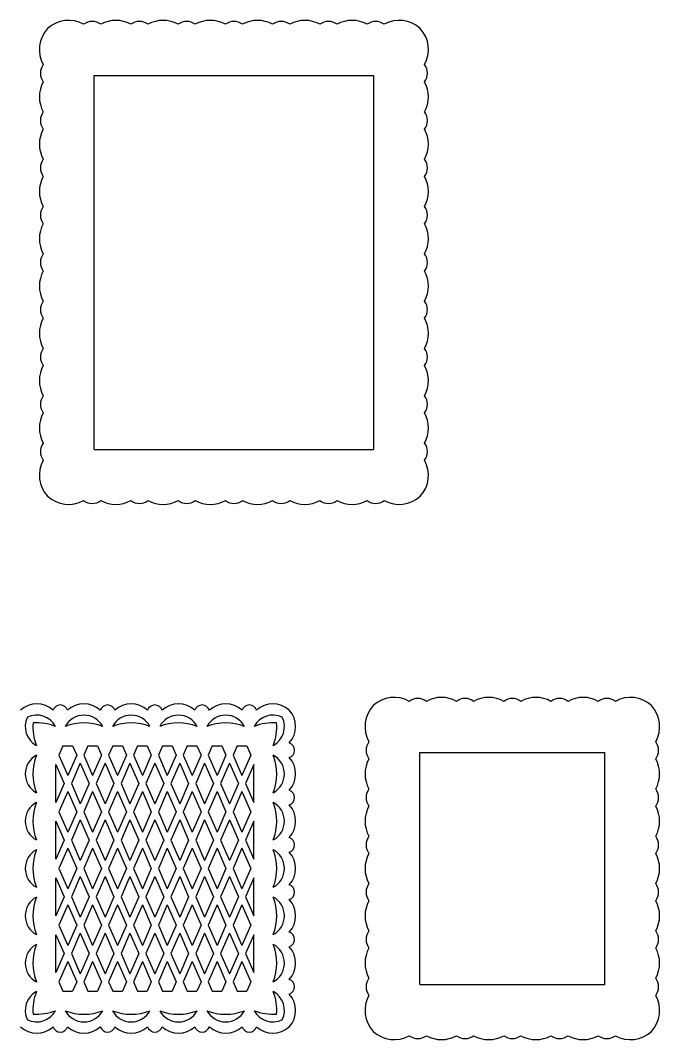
# Model space of a CAD drawing. Extents: x -1023 to -381, y -80 to 233.
# Drawn here: x -577.3 to -380.8, y -80 to 233 of the extents above; entities that cross this region are included whole.
import ezdxf

# ---------------------------------------------------------------- set-up
doc = ezdxf.new("R2010")
doc.units = 0
doc.layers.get('0').update_dxf_attribs({"linetype": 'CONTINUOUS'})

msp = doc.modelspace()

# ---------------------------------------------------------------- linework, layer by layer
for p, q in [((-554.538236, 216.116219), (-468.698609, 216.116219)), ((-554.538236, 101.229572), (-554.538236, 216.116219)), ((-468.698609, 216.116219), (-468.698609, 101.229572)), ((-554.538236, 101.229572), (-468.698609, 101.229572)), ((-564.175, 10.20938), (-565.422733, 7.368274)), ((-564.175, 10.20938), (-561.209532, 10.20938)), ((-561.209532, 10.20938), (-559.9618, 7.368274)), ((-556.529694, 10.20938), (-557.777427, 7.368274)), ((-556.529694, 10.20938), (-553.564226, 10.20938)), ((-553.564226, 10.20938), (-552.316494, 7.368274)), ((-548.884388, 10.20938), (-550.13212, 7.368274)), ((-548.884388, 10.20938), (-545.91892, 10.20938)), ((-545.91892, 10.20938), (-544.671187, 7.368274)), ((-541.239082, 10.20938), (-542.486814, 7.368274)), ((-541.239082, 10.20938), (-538.273614, 10.20938)), ((-538.273614, 10.20938), (-537.025881, 7.368274)), ((-533.593775, 10.20938), (-534.841508, 7.368274)), ((-533.593775, 10.20938), (-530.628307, 10.20938)), ((-530.628307, 10.20938), (-529.380575, 7.368274)), ((-525.948469, 10.20938), (-527.196202, 7.368274)), ((-525.948469, 10.20938), (-522.983001, 10.20938)), ((-522.983001, 10.20938), (-521.735269, 7.368274)), ((-518.303163, 10.20938), (-519.550895, 7.368274)), ((-518.303163, 10.20938), (-515.337695, 10.20938)), ((-515.337695, 10.20938), (-514.089962, 7.368274)), ((-510.657857, 10.20938), (-511.905589, 7.368274)), ((-510.657857, 10.20938), (-507.692389, 10.20938)), ((-507.692389, 10.20938), (-506.444656, 7.368274)), ((-565.422733, 7.368274), (-562.692266, 1.150961)), ((-559.9618, 7.368274), (-562.692266, 1.150961)), ((-557.777427, 7.368274), (-555.04696, 1.150961)), ((-552.316494, 7.368274), (-555.04696, 1.150961)), ((-550.13212, 7.368274), (-547.401654, 1.150961)), ((-544.671187, 7.368274), (-547.401654, 1.150961)), ((-542.486814, 7.368274), (-539.756348, 1.150961)), ((-537.025881, 7.368274), (-539.756348, 1.150961)), ((-534.841508, 7.368274), (-532.111041, 1.150961)), ((-529.380575, 7.368274), (-532.111041, 1.150961)), ((-527.196202, 7.368274), (-524.465735, 1.150961)), ((-521.735269, 7.368274), (-524.465735, 1.150961)), ((-519.550895, 7.368274), (-516.820429, 1.150961)), ((-514.089962, 7.368274), (-516.820429, 1.150961)), ((-511.905589, 7.368274), (-509.175123, 1.150961)), ((-506.444656, 7.368274), (-509.175123, 1.150961)), ((-454.441986, -63.106736), (-454.441986, 8.20938)), ((-454.441986, 8.20938), (-397.649381, 8.20938)), ((-397.649381, -63.106736), (-397.649381, 8.20938)), ((-566.329997, 4.460278), (-563.784453, -1.335964)), ((-566.329997, -7.132205), (-566.329997, 4.460278)), ((-558.869613, 4.881349), (-561.60008, -1.335964)), ((-558.869613, 4.881349), (-556.139147, -1.335964)), ((-551.224307, 4.881349), (-553.954774, -1.335964)), ((-551.224307, 4.881349), (-548.493841, -1.335964)), ((-543.579001, 4.881349), (-546.309467, -1.335964)), ((-543.579001, 4.881349), (-540.848534, -1.335964)), ((-535.933695, 4.881349), (-538.664161, -1.335964)), ((-535.933695, 4.881349), (-533.203228, -1.335964)), ((-528.288388, 4.881349), (-531.018855, -1.335964)), ((-528.288388, 4.881349), (-525.557922, -1.335964)), ((-520.643082, 4.881349), (-523.373549, -1.335964)), ((-520.643082, 4.881349), (-517.912615, -1.335964)), ((-512.997776, 4.881349), (-515.728242, -1.335964)), ((-512.997776, 4.881349), (-510.267309, -1.335964)), ((-505.537392, 4.460278), (-508.082936, -1.335964)), ((-505.537392, -7.132205), (-505.537392, 4.460278)), ((-563.784453, -1.335964), (-566.329997, -7.132205)), ((-561.60008, -1.335964), (-558.869613, -7.553277)), ((-556.139147, -1.335964), (-558.869613, -7.553277)), ((-553.954774, -1.335964), (-551.224307, -7.553277)), ((-548.493841, -1.335964), (-551.224307, -7.553277)), ((-546.309467, -1.335964), (-543.579001, -7.553277)), ((-540.848534, -1.335964), (-543.579001, -7.553277)), ((-538.664161, -1.335964), (-535.933695, -7.553277)), ((-533.203228, -1.335964), (-535.933695, -7.553277)), ((-531.018855, -1.335964), (-528.288388, -7.553277)), ((-525.557922, -1.335964), (-528.288388, -7.553277)), ((-523.373549, -1.335964), (-520.643082, -7.553277)), ((-517.912615, -1.335964), (-520.643082, -7.553277)), ((-515.728242, -1.335964), (-512.997776, -7.553277)), ((-510.267309, -1.335964), (-512.997776, -7.553277)), ((-508.082936, -1.335964), (-505.537392, -7.132205)), ((-562.692266, -3.822889), (-565.422733, -10.040202)), ((-562.692266, -3.822889), (-559.9618, -10.040202)), ((-555.04696, -3.822889), (-557.777427, -10.040202)), ((-555.04696, -3.822889), (-552.316494, -10.040202)), ((-547.401654, -3.822889), (-550.13212, -10.040202)), ((-547.401654, -3.822889), (-544.671187, -10.040202)), ((-539.756348, -3.822889), (-542.486814, -10.040202)), ((-539.756348, -3.822889), (-537.025881, -10.040202)), ((-532.111041, -3.822889), (-534.841508, -10.040202)), ((-532.111041, -3.822889), (-529.380575, -10.040202)), ((-524.465735, -3.822889), (-527.196202, -10.040202)), ((-524.465735, -3.822889), (-521.735269, -10.040202)), ((-516.820429, -3.822889), (-519.550895, -10.040202)), ((-516.820429, -3.822889), (-514.089962, -10.040202)), ((-509.175123, -3.822889), (-511.905589, -10.040202)), ((-509.175123, -3.822889), (-506.444656, -10.040202)), ((-565.422733, -10.040202), (-562.692266, -16.257515)), ((-559.9618, -10.040202), (-562.692266, -16.257515)), ((-557.777427, -10.040202), (-555.04696, -16.257515)), ((-552.316494, -10.040202), (-555.04696, -16.257515)), ((-550.13212, -10.040202), (-547.401654, -16.257515)), ((-544.671187, -10.040202), (-547.401654, -16.257515)), ((-542.486814, -10.040202), (-539.756348, -16.257515)), ((-537.025881, -10.040202), (-539.756348, -16.257515)), ((-534.841508, -10.040202), (-532.111041, -16.257515)), ((-529.380575, -10.040202), (-532.111041, -16.257515)), ((-527.196202, -10.040202), (-524.465735, -16.257515)), ((-521.735269, -10.040202), (-524.465735, -16.257515)), ((-519.550895, -10.040202), (-516.820429, -16.257515)), ((-514.089962, -10.040202), (-516.820429, -16.257515)), ((-511.905589, -10.040202), (-509.175123, -16.257515)), ((-506.444656, -10.040202), (-509.175123, -16.257515)), ((-566.329997, -12.948198), (-563.784453, -18.74444)), ((-566.329997, -24.540681), (-566.329997, -12.948198)), ((-558.869613, -12.527127), (-561.60008, -18.74444)), ((-558.869613, -12.527127), (-556.139147, -18.74444)), ((-551.224307, -12.527127), (-553.954774, -18.74444)), ((-551.224307, -12.527127), (-548.493841, -18.74444)), ((-543.579001, -12.527127), (-546.309467, -18.74444)), ((-543.579001, -12.527127), (-540.848534, -18.74444)), ((-535.933695, -12.527127), (-538.664161, -18.74444)), ((-535.933695, -12.527127), (-533.203228, -18.74444)), ((-528.288388, -12.527127), (-531.018855, -18.74444)), ((-528.288388, -12.527127), (-525.557922, -18.74444)), ((-520.643082, -12.527127), (-523.373549, -18.74444)), ((-520.643082, -12.527127), (-517.912615, -18.74444)), ((-512.997776, -12.527127), (-515.728242, -18.74444)), ((-512.997776, -12.527127), (-510.267309, -18.74444)), ((-505.537392, -12.948198), (-508.082936, -18.74444)), ((-505.537392, -24.540681), (-505.537392, -12.948198)), ((-563.784453, -18.74444), (-566.329997, -24.540681)), ((-561.60008, -18.74444), (-558.869613, -24.961753)), ((-556.139147, -18.74444), (-558.869613, -24.961753)), ((-553.954774, -18.74444), (-551.224307, -24.961753)), ((-548.493841, -18.74444), (-551.224307, -24.961753)), ((-546.309467, -18.74444), (-543.579001, -24.961753)), ((-540.848534, -18.74444), (-543.579001, -24.961753)), ((-538.664161, -18.74444), (-535.933695, -24.961753)), ((-533.203228, -18.74444), (-535.933695, -24.961753)), ((-531.018855, -18.74444), (-528.288388, -24.961753)), ((-525.557922, -18.74444), (-528.288388, -24.961753)), ((-523.373549, -18.74444), (-520.643082, -24.961753)), ((-517.912615, -18.74444), (-520.643082, -24.961753)), ((-515.728242, -18.74444), (-512.997776, -24.961753)), ((-510.267309, -18.74444), (-512.997776, -24.961753)), ((-508.082936, -18.74444), (-505.537392, -24.540681)), ((-562.692266, -21.231365), (-565.422733, -27.448678)), ((-562.692266, -21.231365), (-559.9618, -27.448678)), ((-555.04696, -21.231365), (-557.777427, -27.448678)), ((-555.04696, -21.231365), (-552.316494, -27.448678)), ((-547.401654, -21.231365), (-550.13212, -27.448678)), ((-547.401654, -21.231365), (-544.671187, -27.448678)), ((-539.756348, -21.231365), (-542.486814, -27.448678)), ((-539.756348, -21.231365), (-537.025881, -27.448678)), ((-532.111041, -21.231365), (-534.841508, -27.448678)), ((-532.111041, -21.231365), (-529.380575, -27.448678)), ((-524.465735, -21.231365), (-527.196202, -27.448678)), ((-524.465735, -21.231365), (-521.735269, -27.448678)), ((-516.820429, -21.231365), (-519.550895, -27.448678)), ((-516.820429, -21.231365), (-514.089962, -27.448678)), ((-509.175123, -21.231365), (-511.905589, -27.448678)), ((-509.175123, -21.231365), (-506.444656, -27.448678)), ((-565.422733, -27.448678), (-562.692266, -33.665991)), ((-559.9618, -27.448678), (-562.692266, -33.665991)), ((-557.777427, -27.448678), (-555.04696, -33.665991)), ((-552.316494, -27.448678), (-555.04696, -33.665991)), ((-550.13212, -27.448678), (-547.401654, -33.665991)), ((-544.671187, -27.448678), (-547.401654, -33.665991)), ((-542.486814, -27.448678), (-539.756348, -33.665991)), ((-537.025881, -27.448678), (-539.756348, -33.665991)), ((-534.841508, -27.448678), (-532.111041, -33.665991)), ((-529.380575, -27.448678), (-532.111041, -33.665991)), ((-527.196202, -27.448678), (-524.465735, -33.665991)), ((-521.735269, -27.448678), (-524.465735, -33.665991)), ((-519.550895, -27.448678), (-516.820429, -33.665991)), ((-514.089962, -27.448678), (-516.820429, -33.665991)), ((-511.905589, -27.448678), (-509.175123, -33.665991)), ((-506.444656, -27.448678), (-509.175123, -33.665991)), ((-566.329997, -30.356675), (-563.784453, -36.152916)), ((-566.329997, -41.949158), (-566.329997, -30.356675)), ((-558.869613, -29.935603), (-561.60008, -36.152916)), ((-558.869613, -29.935603), (-556.139147, -36.152916)), ((-551.224307, -29.935603), (-553.954774, -36.152916)), ((-551.224307, -29.935603), (-548.493841, -36.152916)), ((-543.579001, -29.935603), (-546.309467, -36.152916)), ((-543.579001, -29.935603), (-540.848534, -36.152916)), ((-535.933695, -29.935603), (-538.664161, -36.152916)), ((-535.933695, -29.935603), (-533.203228, -36.152916)), ((-528.288388, -29.935603), (-531.018855, -36.152916)), ((-528.288388, -29.935603), (-525.557922, -36.152916)), ((-520.643082, -29.935603), (-523.373549, -36.152916)), ((-520.643082, -29.935603), (-517.912615, -36.152916)), ((-512.997776, -29.935603), (-515.728242, -36.152916)), ((-512.997776, -29.935603), (-510.267309, -36.152916)), ((-505.537392, -30.356675), (-508.082936, -36.152916)), ((-505.537392, -41.949158), (-505.537392, -30.356675)), ((-563.784453, -36.152916), (-566.329997, -41.949158)), ((-561.60008, -36.152916), (-558.869613, -42.370229)), ((-556.139147, -36.152916), (-558.869613, -42.370229)), ((-553.954774, -36.152916), (-551.224307, -42.370229)), ((-548.493841, -36.152916), (-551.224307, -42.370229)), ((-546.309467, -36.152916), (-543.579001, -42.370229)), ((-540.848534, -36.152916), (-543.579001, -42.370229)), ((-538.664161, -36.152916), (-535.933695, -42.370229)), ((-533.203228, -36.152916), (-535.933695, -42.370229)), ((-531.018855, -36.152916), (-528.288388, -42.370229)), ((-525.557922, -36.152916), (-528.288388, -42.370229)), ((-523.373549, -36.152916), (-520.643082, -42.370229)), ((-517.912615, -36.152916), (-520.643082, -42.370229)), ((-515.728242, -36.152916), (-512.997776, -42.370229)), ((-510.267309, -36.152916), (-512.997776, -42.370229)), ((-508.082936, -36.152916), (-505.537392, -41.949158)), ((-562.692266, -38.639841), (-565.422733, -44.857154)), ((-562.692266, -38.639841), (-559.9618, -44.857154)), ((-555.04696, -38.639841), (-557.777427, -44.857154)), ((-555.04696, -38.639841), (-552.316494, -44.857154)), ((-547.401654, -38.639841), (-550.13212, -44.857154)), ((-547.401654, -38.639841), (-544.671187, -44.857154)), ((-539.756348, -38.639841), (-542.486814, -44.857154)), ((-539.756348, -38.639841), (-537.025881, -44.857154)), ((-532.111041, -38.639841), (-534.841508, -44.857154)), ((-532.111041, -38.639841), (-529.380575, -44.857154)), ((-524.465735, -38.639841), (-527.196202, -44.857154)), ((-524.465735, -38.639841), (-521.735269, -44.857154)), ((-516.820429, -38.639841), (-519.550895, -44.857154)), ((-516.820429, -38.639841), (-514.089962, -44.857154)), ((-509.175123, -38.639841), (-511.905589, -44.857154)), ((-509.175123, -38.639841), (-506.444656, -44.857154)), ((-565.422733, -44.857154), (-562.692266, -51.074467)), ((-559.9618, -44.857154), (-562.692266, -51.074467)), ((-557.777427, -44.857154), (-555.04696, -51.074467)), ((-552.316494, -44.857154), (-555.04696, -51.074467)), ((-550.13212, -44.857154), (-547.401654, -51.074467)), ((-544.671187, -44.857154), (-547.401654, -51.074467)), ((-542.486814, -44.857154), (-539.756348, -51.074467)), ((-537.025881, -44.857154), (-539.756348, -51.074467)), ((-534.841508, -44.857154), (-532.111041, -51.074467)), ((-529.380575, -44.857154), (-532.111041, -51.074467)), ((-527.196202, -44.857154), (-524.465735, -51.074467)), ((-521.735269, -44.857154), (-524.465735, -51.074467)), ((-519.550895, -44.857154), (-516.820429, -51.074467)), ((-514.089962, -44.857154), (-516.820429, -51.074467)), ((-511.905589, -44.857154), (-509.175123, -51.074467)), ((-506.444656, -44.857154), (-509.175123, -51.074467)), ((-566.329997, -59.357634), (-566.329997, -47.765151)), ((-566.329997, -47.765151), (-563.784453, -53.561392)), ((-558.869613, -47.344079), (-561.60008, -53.561392)), ((-558.869613, -47.344079), (-556.139147, -53.561392)), ((-551.224307, -47.344079), (-553.954774, -53.561392)), ((-551.224307, -47.344079), (-548.493841, -53.561392)), ((-543.579001, -47.344079), (-546.309467, -53.561392)), ((-543.579001, -47.344079), (-540.848534, -53.561392)), ((-535.933695, -47.344079), (-538.664161, -53.561392)), ((-535.933695, -47.344079), (-533.203228, -53.561392)), ((-528.288388, -47.344079), (-531.018855, -53.561392)), ((-528.288388, -47.344079), (-525.557922, -53.561392)), ((-520.643082, -47.344079), (-523.373549, -53.561392)), ((-520.643082, -47.344079), (-517.912615, -53.561392)), ((-512.997776, -47.344079), (-515.728242, -53.561392)), ((-512.997776, -47.344079), (-510.267309, -53.561392)), ((-505.537392, -47.765151), (-508.082936, -53.561392)), ((-505.537392, -59.357634), (-505.537392, -47.765151)), ((-563.784453, -53.561392), (-566.329997, -59.357634)), ((-562.692266, -56.048317), (-565.422733, -62.26563)), ((-562.692266, -56.048317), (-559.9618, -62.26563)), ((-561.60008, -53.561392), (-558.869613, -59.778705)), ((-556.139147, -53.561392), (-558.869613, -59.778705)), ((-555.04696, -56.048317), (-557.777427, -62.26563)), ((-555.04696, -56.048317), (-552.316494, -62.26563)), ((-553.954774, -53.561392), (-551.224307, -59.778705)), ((-548.493841, -53.561392), (-551.224307, -59.778705)), ((-547.401654, -56.048317), (-550.13212, -62.26563)), ((-547.401654, -56.048317), (-544.671187, -62.26563)), ((-546.309467, -53.561392), (-543.579001, -59.778705)), ((-540.848534, -53.561392), (-543.579001, -59.778705)), ((-539.756348, -56.048317), (-542.486814, -62.26563)), ((-539.756348, -56.048317), (-537.025881, -62.26563)), ((-538.664161, -53.561392), (-535.933695, -59.778705)), ((-533.203228, -53.561392), (-535.933695, -59.778705)), ((-532.111041, -56.048317), (-534.841508, -62.26563)), ((-532.111041, -56.048317), (-529.380575, -62.26563)), ((-531.018855, -53.561392), (-528.288388, -59.778705)), ((-525.557922, -53.561392), (-528.288388, -59.778705)), ((-524.465735, -56.048317), (-527.196202, -62.26563)), ((-524.465735, -56.048317), (-521.735269, -62.26563)), ((-523.373549, -53.561392), (-520.643082, -59.778705)), ((-517.912615, -53.561392), (-520.643082, -59.778705)), ((-516.820429, -56.048317), (-519.550895, -62.26563)), ((-516.820429, -56.048317), (-514.089962, -62.26563)), ((-515.728242, -53.561392), (-512.997776, -59.778705)), ((-510.267309, -53.561392), (-512.997776, -59.778705)), ((-509.175123, -56.048317), (-511.905589, -62.26563)), ((-509.175123, -56.048317), (-506.444656, -62.26563)), ((-508.082936, -53.561392), (-505.537392, -59.357634)), ((-565.422733, -62.26563), (-564.175, -65.106736)), ((-559.9618, -62.26563), (-561.209532, -65.106736)), ((-557.777427, -62.26563), (-556.529694, -65.106736)), ((-552.316494, -62.26563), (-553.564226, -65.106736)), ((-550.13212, -62.26563), (-548.884388, -65.106736)), ((-544.671187, -62.26563), (-545.91892, -65.106736)), ((-542.486814, -62.26563), (-541.239082, -65.106736)), ((-537.025881, -62.26563), (-538.273614, -65.106736)), ((-534.841508, -62.26563), (-533.593775, -65.106736)), ((-529.380575, -62.26563), (-530.628307, -65.106736)), ((-527.196202, -62.26563), (-525.948469, -65.106736)), ((-521.735269, -62.26563), (-522.983001, -65.106736)), ((-519.550895, -62.26563), (-518.303163, -65.106736)), ((-514.089962, -62.26563), (-515.337695, -65.106736)), ((-511.905589, -62.26563), (-510.657857, -65.106736)), ((-506.444656, -62.26563), (-507.692389, -65.106736)), ((-564.175, -65.106736), (-561.209532, -65.106736)), ((-556.529694, -65.106736), (-553.564226, -65.106736)), ((-548.884388, -65.106736), (-545.91892, -65.106736)), ((-541.239082, -65.106736), (-538.273614, -65.106736)), ((-533.593775, -65.106736), (-530.628307, -65.106736)), ((-525.948469, -65.106736), (-522.983001, -65.106736)), ((-518.303163, -65.106736), (-515.337695, -65.106736)), ((-510.657857, -65.106736), (-507.692389, -65.106736)), ((-454.441986, -63.106736), (-397.649381, -63.106736))]:
    msp.add_line(p, q)
for centre, radius, start, end in [((-562.450709, 223.53641), 9.463802, 60.755879, 132.89208), ((-555.188954, 228.338141), 4.347891, 52.640069, 127.359931), ((-547.927199, 223.53641), 9.463802, 60.755879, 119.244121), ((-540.665444, 228.338141), 4.347891, 52.640069, 127.359931), ((-533.403688, 223.53641), 9.463802, 60.755879, 119.244121), ((-526.141933, 228.338141), 4.347891, 52.640069, 127.359931), ((-518.880178, 223.53641), 9.463802, 60.755879, 119.244121), ((-511.618423, 228.338141), 4.347891, 52.640069, 127.359931), ((-504.356667, 223.53641), 9.463802, 60.755879, 119.244121), ((-497.094912, 228.338141), 4.347891, 52.640069, 127.359931), ((-489.833157, 223.53641), 9.463802, 60.755879, 119.244121), ((-482.571402, 228.338141), 4.347891, 52.640069, 127.359931), ((-475.309646, 223.53641), 9.463802, 60.755879, 119.244121), ((-468.047891, 228.338141), 4.347891, 52.640069, 127.359931), ((-460.786136, 223.53641), 9.463802, 47.10792, 119.244121), ((-561.958427, 224.028693), 9.463802, 137.10792, 209.244121), ((-461.278418, 224.028693), 9.463802, 330.755879, 42.89208), ((-566.760157, 216.766937), 4.347891, 142.640069, 217.359931), ((-456.476688, 216.766937), 4.347891, 322.640069, 37.359931), ((-561.958427, 209.505182), 9.463802, 150.755879, 209.244121), ((-461.278418, 209.505182), 9.463802, 330.755879, 29.244121), ((-566.760157, 202.243427), 4.347891, 142.640069, 217.359931), ((-456.476688, 202.243427), 4.347891, 322.640069, 37.359931), ((-561.958427, 194.981672), 9.463802, 150.755879, 209.244121), ((-461.278418, 194.981672), 9.463802, 330.755879, 29.244121), ((-566.760157, 187.719916), 4.347891, 142.640069, 217.359931), ((-456.476688, 187.719916), 4.347891, 322.640069, 37.359931), ((-561.958427, 180.458161), 9.463802, 150.755879, 209.244121), ((-461.278418, 180.458161), 9.463802, 330.755879, 29.244121), ((-566.760157, 173.196406), 4.347891, 142.640069, 217.359931), ((-456.476688, 173.196406), 4.347891, 322.640069, 37.359931), ((-561.958427, 165.934651), 9.463802, 150.755879, 209.244121), ((-461.278418, 165.934651), 9.463802, 330.755879, 29.244121), ((-566.760157, 158.672895), 4.347891, 142.640069, 217.359931), ((-456.476688, 158.672895), 4.347891, 322.640069, 37.359931), ((-561.958427, 151.41114), 9.463802, 150.755879, 209.244121), ((-461.278418, 151.41114), 9.463802, 330.755879, 29.244121), ((-566.760157, 144.149385), 4.347891, 142.640069, 217.359931), ((-456.476688, 144.149385), 4.347891, 322.640069, 37.359931), ((-561.958427, 136.88763), 9.463802, 150.755879, 209.244121), ((-461.278418, 136.88763), 9.463802, 330.755879, 29.244121), ((-566.760157, 129.625874), 4.347891, 142.640069, 217.359931), ((-456.476688, 129.625874), 4.347891, 322.640069, 37.359931), ((-561.958427, 122.364119), 9.463802, 150.755879, 209.244121), ((-461.278418, 122.364119), 9.463802, 330.755879, 29.244121), ((-566.760157, 115.102364), 4.347891, 142.640069, 217.359931), ((-456.476688, 115.102364), 4.347891, 322.640069, 37.359931), ((-561.958427, 107.840608), 9.463802, 150.755879, 209.244121), ((-461.278418, 107.840608), 9.463802, 330.755879, 29.244121), ((-566.760157, 100.578853), 4.347891, 142.640069, 217.359931), ((-456.476688, 100.578853), 4.347891, 322.640069, 37.359931), ((-561.958427, 93.317098), 9.463802, 150.755879, 222.89208), ((-461.278418, 93.317098), 9.463802, 317.10792, 29.244121), ((-562.450709, 93.80938), 9.463802, 227.10792, 299.244121), ((-555.188954, 89.00765), 4.347891, 232.640069, 307.359931), ((-547.927199, 93.80938), 9.463802, 240.755879, 299.244121), ((-540.665444, 89.00765), 4.347891, 232.640069, 307.359931), ((-533.403688, 93.80938), 9.463802, 240.755879, 299.244121), ((-526.141933, 89.00765), 4.347891, 232.640069, 307.359931), ((-518.880178, 93.80938), 9.463802, 240.755879, 299.244121), ((-511.618423, 89.00765), 4.347891, 232.640069, 307.359931), ((-504.356667, 93.80938), 9.463802, 240.755879, 299.244121), ((-497.094912, 89.00765), 4.347891, 232.640069, 307.359931), ((-489.833157, 93.80938), 9.463802, 240.755879, 299.244121), ((-482.571402, 89.00765), 4.347891, 232.640069, 307.359931), ((-475.309646, 93.80938), 9.463802, 240.755879, 299.244121), ((-468.047891, 89.00765), 4.347891, 232.640069, 307.359931), ((-460.786136, 93.80938), 9.463802, 240.755879, 312.89208), ((-462.35446, 15.629571), 9.463802, 60.755879, 132.89208), ((-447.83095, 15.629571), 9.463802, 60.755879, 119.244121), ((-433.307439, 15.629571), 9.463802, 60.755879, 119.244121), ((-418.783929, 15.629571), 9.463802, 60.755879, 119.244121), ((-404.260418, 15.629571), 9.463802, 60.755879, 119.244121), ((-389.736908, 15.629571), 9.463802, 47.10792, 119.244121), ((-572.242471, 15.629571), 7.463802, 47.673125, 132.326875), ((-564.980716, 20.431302), 2.347891, 17.764995, 162.235005), ((-557.71896, 15.629571), 7.463802, 47.673125, 132.326875), ((-550.457205, 20.431302), 2.347891, 17.764995, 162.235005), ((-543.19545, 15.629571), 7.463802, 47.673125, 132.326875), ((-535.933695, 20.431302), 2.347891, 17.764995, 162.235005), ((-528.671939, 15.629571), 7.463802, 47.673125, 132.326875), ((-521.410184, 20.431302), 2.347891, 17.764995, 162.235005), ((-514.148429, 15.629571), 7.463802, 47.673125, 132.326875), ((-506.886673, 20.431302), 2.347891, 17.764995, 162.235005), ((-499.624918, 15.629571), 7.463802, 47.673125, 132.326875), ((-461.862178, 16.121854), 9.463802, 137.10792, 209.244121), ((-455.092705, 20.431302), 4.347891, 52.640069, 127.359931), ((-440.569194, 20.431302), 4.347891, 52.640069, 127.359931), ((-426.045684, 20.431302), 4.347891, 52.640069, 127.359931), ((-411.522173, 20.431302), 4.347891, 52.640069, 127.359931), ((-396.998663, 20.431302), 4.347891, 52.640069, 127.359931), ((-390.22919, 16.121854), 9.463802, 330.755879, 42.89208), ((-569.222092, 16.121854), 6.542112, 154.053984, 241.636648), ((-572.242471, 13.101474), 6.542112, 28.363352, 115.946016), ((-557.71896, 13.101474), 6.542112, 28.363352, 151.636648), ((-543.19545, 13.101474), 6.542112, 28.363352, 151.636648), ((-528.671939, 13.101474), 6.542112, 28.363352, 151.636648), ((-514.148429, 13.101474), 6.542112, 28.363352, 151.636648), ((-499.624918, 13.101474), 6.542112, 64.053984, 151.636648), ((-502.645297, 16.121854), 6.542112, 298.363352, 25.946016), ((-500.1172, 16.121854), 7.463802, 317.673125, 42.326875), ((-557.660085, 16.121854), 15.759012, 175.867468, 201.425975), ((-572.242471, 1.539468), 15.759012, 68.574025, 94.132532), ((-557.71896, 1.539468), 15.759012, 68.574025, 111.425975), ((-543.19545, 1.539468), 15.759012, 68.574025, 111.425975), ((-528.671939, 1.539468), 15.759012, 68.574025, 111.425975), ((-514.148429, 1.539468), 15.759012, 68.574025, 111.425975), ((-499.624918, 1.539468), 15.759012, 85.867468, 111.425975), ((-514.207304, 16.121854), 15.759012, 338.574025, 4.132532), ((-495.31547, 8.860098), 2.347891, 287.764995, 72.235005), ((-466.663908, 8.860098), 4.347891, 142.640069, 217.359931), ((-385.427459, 8.860098), 4.347891, 322.640069, 37.359931), ((-569.222092, 1.598343), 6.542112, 118.363352, 241.636648), ((-557.660085, 1.598343), 15.759012, 158.574025, 201.425975), ((-514.207304, 1.598343), 15.759012, 338.574025, 21.425975), ((-502.645297, 1.598343), 6.542112, 298.363352, 61.636648), ((-500.1172, 1.598343), 7.463802, 317.673125, 42.326875), ((-461.862178, 1.598343), 9.463802, 150.755879, 209.244121), ((-390.22919, 1.598343), 9.463802, 330.755879, 29.244121), ((-466.663908, -5.663412), 4.347891, 142.640069, 217.359931), ((-385.427459, -5.663412), 4.347891, 322.640069, 37.359931), ((-495.31547, -5.663412), 2.347891, 287.764995, 72.235005), ((-569.222092, -12.925167), 6.542112, 118.363352, 241.636648), ((-557.660085, -12.925167), 15.759012, 158.574025, 201.425975), ((-514.207304, -12.925167), 15.759012, 338.574025, 21.425975), ((-502.645297, -12.925167), 6.542112, 298.363352, 61.636648), ((-500.1172, -12.925167), 7.463802, 317.673125, 42.326875), ((-461.862178, -12.925167), 9.463802, 150.755879, 209.244121), ((-390.22919, -12.925167), 9.463802, 330.755879, 29.244121), ((-495.31547, -20.186923), 2.347891, 287.764995, 72.235005), ((-466.663908, -20.186923), 4.347891, 142.640069, 217.359931), ((-385.427459, -20.186923), 4.347891, 322.640069, 37.359931), ((-569.222092, -27.448678), 6.542112, 118.363352, 241.636648), ((-557.660085, -27.448678), 15.759012, 158.574025, 201.425975), ((-514.207304, -27.448678), 15.759012, 338.574025, 21.425975), ((-502.645297, -27.448678), 6.542112, 298.363352, 61.636648), ((-500.1172, -27.448678), 7.463802, 317.673125, 42.326875), ((-461.862178, -27.448678), 9.463802, 150.755879, 209.244121), ((-390.22919, -27.448678), 9.463802, 330.755879, 29.244121), ((-495.31547, -34.710433), 2.347891, 287.764995, 72.235005), ((-466.663908, -34.710433), 4.347891, 142.640069, 217.359931), ((-385.427459, -34.710433), 4.347891, 322.640069, 37.359931), ((-569.222092, -41.972188), 6.542112, 118.363352, 241.636648), ((-557.660085, -41.972188), 15.759012, 158.574025, 201.425975), ((-514.207304, -41.972188), 15.759012, 338.574025, 21.425975), ((-502.645297, -41.972188), 6.542112, 298.363352, 61.636648), ((-500.1172, -41.972188), 7.463802, 317.673125, 42.326875), ((-461.862178, -41.972188), 9.463802, 150.755879, 209.244121), ((-390.22919, -41.972188), 9.463802, 330.755879, 29.244121), ((-466.663908, -49.233944), 4.347891, 142.640069, 217.359931), ((-385.427459, -49.233944), 4.347891, 322.640069, 37.359931), ((-495.31547, -49.233944), 2.347891, 287.764995, 72.235005), ((-569.222092, -56.495699), 6.542112, 118.363352, 241.636648), ((-557.660085, -56.495699), 15.759012, 158.574025, 201.425975), ((-514.207304, -56.495699), 15.759012, 338.574025, 21.425975), ((-502.645297, -56.495699), 6.542112, 298.363352, 61.636648), ((-500.1172, -56.495699), 7.463802, 317.673125, 42.326875), ((-461.862178, -56.495699), 9.463802, 150.755879, 209.244121), ((-390.22919, -56.495699), 9.463802, 330.755879, 29.244121), ((-495.31547, -63.757454), 2.347891, 287.764995, 72.235005), ((-466.663908, -63.757454), 4.347891, 142.640069, 217.359931), ((-385.427459, -63.757454), 4.347891, 322.640069, 37.359931), ((-569.222092, -71.01921), 6.542112, 118.363352, 205.946016), ((-557.660085, -71.01921), 15.759012, 158.574025, 184.132532), ((-514.207304, -71.01921), 15.759012, 355.867468, 21.425975), ((-502.645297, -71.01921), 6.542112, 334.053984, 61.636648), ((-500.1172, -71.01921), 7.463802, 317.673125, 42.326875), ((-461.862178, -71.01921), 9.463802, 150.755879, 222.89208), ((-390.22919, -71.01921), 9.463802, 317.10792, 29.244121), ((-572.242471, -67.99883), 6.542112, 244.053984, 331.636648), ((-572.242471, -56.436824), 15.759012, 265.867468, 291.425975), ((-557.71896, -56.436824), 15.759012, 248.574025, 291.425975), ((-557.71896, -67.99883), 6.542112, 208.363352, 331.636648), ((-543.19545, -56.436824), 15.759012, 248.574025, 291.425975), ((-543.19545, -67.99883), 6.542112, 208.363352, 331.636648), ((-528.671939, -67.99883), 6.542112, 208.363352, 331.636648), ((-528.671939, -56.436824), 15.759012, 248.574025, 291.425975), ((-514.148429, -67.99883), 6.542112, 208.363352, 331.636648), ((-514.148429, -56.436824), 15.759012, 248.574025, 291.425975), ((-499.624918, -67.99883), 6.542112, 208.363352, 295.946016), ((-499.624918, -56.436824), 15.759012, 248.574025, 274.132532), ((-572.242471, -70.526927), 7.463802, 227.673125, 312.326875), ((-564.980716, -75.328658), 2.347891, 197.764995, 342.235005), ((-557.71896, -70.526927), 7.463802, 227.673125, 312.326875), ((-550.457205, -75.328658), 2.347891, 197.764995, 342.235005), ((-543.19545, -70.526927), 7.463802, 227.673125, 312.326875), ((-535.933695, -75.328658), 2.347891, 197.764995, 342.235005), ((-528.671939, -70.526927), 7.463802, 227.673125, 312.326875), ((-521.410184, -75.328658), 2.347891, 197.764995, 342.235005), ((-514.148429, -70.526927), 7.463802, 227.673125, 312.326875), ((-506.886673, -75.328658), 2.347891, 197.764995, 342.235005), ((-499.624918, -70.526927), 7.463802, 227.673125, 312.326875), ((-462.35446, -70.526927), 9.463802, 227.10792, 299.244121), ((-389.736908, -70.526927), 9.463802, 240.755879, 312.89208), ((-455.092705, -75.328658), 4.347891, 232.640069, 307.359931), ((-447.83095, -70.526927), 9.463802, 240.755879, 299.244121), ((-440.569194, -75.328658), 4.347891, 232.640069, 307.359931), ((-433.307439, -70.526927), 9.463802, 240.755879, 299.244121), ((-426.045684, -75.328658), 4.347891, 232.640069, 307.359931), ((-418.783929, -70.526927), 9.463802, 240.755879, 299.244121), ((-411.522173, -75.328658), 4.347891, 232.640069, 307.359931), ((-404.260418, -70.526927), 9.463802, 240.755879, 299.244121), ((-396.998663, -75.328658), 4.347891, 232.640069, 307.359931)]:
    msp.add_arc(centre, radius, start, end)

doc.saveas('drawing.dxf')
